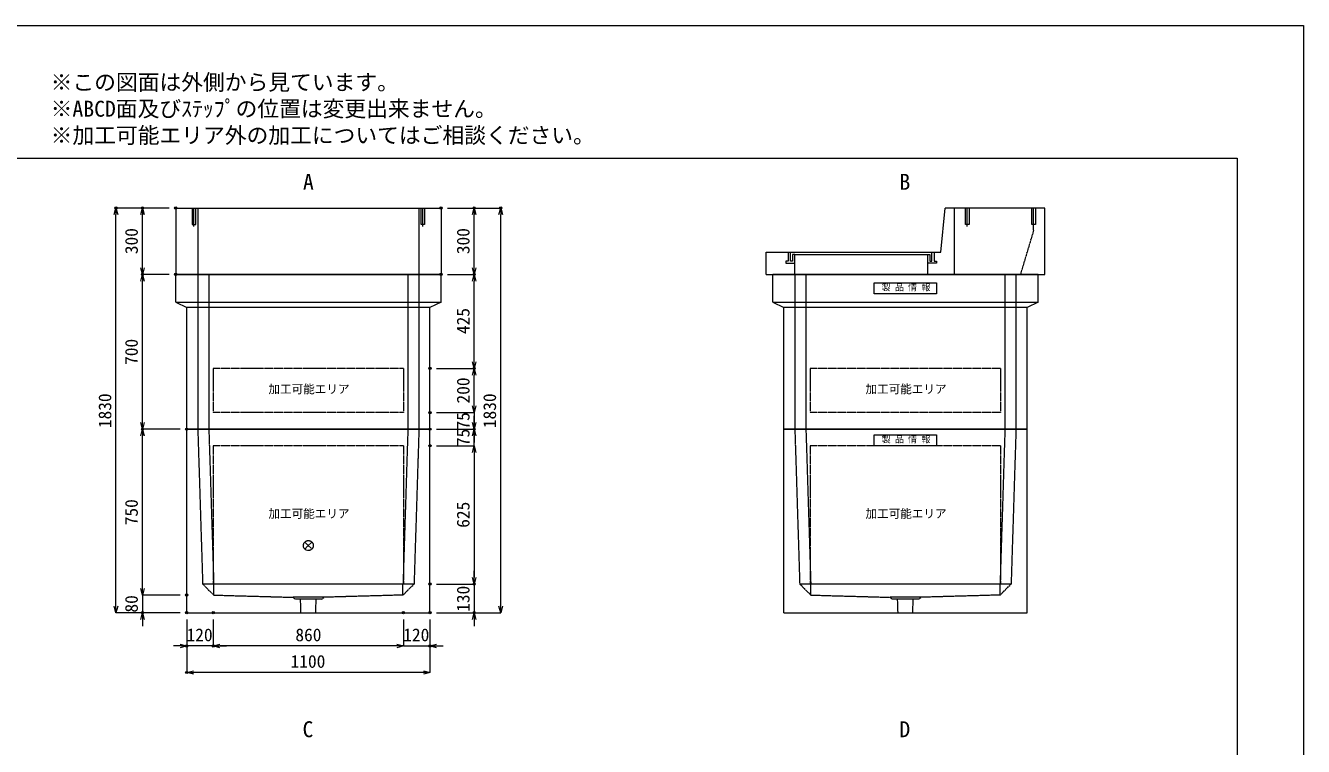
# Model space of a CAD drawing. Units: millimetres, scale not verified. Extents: x -4455 to 4455, y -3150 to 3150.
# Drawn here: x -1324 to 4455, y -109 to 3150 of the extents above; entities that cross this region are included whole.
import ezdxf
from ezdxf.enums import TextEntityAlignment as Align

# ---------------------------------------------------------------- set-up
doc = ezdxf.new("R2010")
doc.units = ezdxf.units.MM
doc.header["$LTSCALE"] = 20
doc.header["$PDMODE"] = 32
doc.header["$PDSIZE"] = 10
doc.linetypes.add('LONG_DASHED1', pattern=[7, 6, -1])
doc.linetypes.add('LONG_DOUBLE_CHAIN', pattern=[21.8, 18, -1, 0.6, -0.6, 0.6, -1])
for name, color, linetype, lineweight in [('0-0_D-TTL', 7, 'Continuous', 9), ('0-1_Defpoints', 7, 'Continuous', 9), ('0-3_D-TTL-TXT', 7, 'Continuous', 9), ('0-4_D-STR-TXT', 7, 'Continuous', 9), ('0-5_D-STR-DIM', 3, 'Continuous', 9), ('0-6_0', 7, 'Continuous', 9), ('0-7_D-STR', 7, 'Continuous', 9), ('0-9_D-STR-STR4', 134, 'LONG_DASHED1', 9), ('0-A_D-STR-STR2', 1, 'LONG_DASHED1', 9), ('0-B_D-STR-STR1', 7, 'LONG_DASHED1', 9), ('0-C_D-STR-STR5', 1, 'LONG_DOUBLE_CHAIN', 9)]:
    doc.layers.add(name, color=color, linetype=linetype, lineweight=lineweight)
doc.styles.add('ＭＳ ゴシック', font='')
doc.styles.get('ＭＳ ゴシック').set_extended_font_data('MS Gothic')

# ---------------------------------------------------------------- blocks, each defined once
blk = doc.blocks.new('A$C4DE05FD1')
at = {"layer": '0-0_D-TTL', "color": 134}
for p, q in [((4000, 76000), (114800, 76000)), ((114800, 76000), (114800, 4000))]:
    blk.add_line(p, q, dxfattribs=at)
at = {"layer": '0-1_Defpoints', "color": 134}
for p, q in [((0, 84000), (118800, 84000)), ((118800, 84000), (118800, 0))]:
    blk.add_line(p, q, dxfattribs=at)
at = {"layer": '0-3_D-TTL-TXT', "style": 'ＭＳ ゴシック'}
for s, p in [('※この図面は外側から見ています。', (43260.9, 79815.7)), ('※ABCD面及びｽﾃｯﾌﾟの位置は変更出来ません。', (43260.9, 78215.7)), ('※加工可能エリア外の加工についてはご相談ください。', (43260.9, 76615.7))]:
    blk.add_text(s, height=962.2, dxfattribs=at).set_placement(p, align=Align.BOTTOM_LEFT)
blk = doc.blocks.new('_Open30')
at = {"layer": '0-6_0'}
blk.add_line((0, 0), (-20, 0), dxfattribs=at)
blk.add_lwpolyline([(-20, 5.36), (0, 0), (-20, -5.36)], dxfattribs=at)
blk = doc.blocks.new('A$C31CA379A')
at = {"layer": '0-4_D-STR-TXT', "style": 'ＭＳ ゴシック'}
for s, p in [('A', (-325.9, -2190.5)), ('B', (35638.6, -2190.5)), ('C', (-351.4, -35190.5)), ('D', (35638.6, -35190.5))]:
    blk.add_text(s, height=962.2, dxfattribs=at).set_placement(p, align=Align.BOTTOM_LEFT)
blk = doc.blocks.new('A$C737D46CD')
at = {"layer": '0-B_D-STR-STR1', "linetype": 'Continuous'}
blk.add_lwpolyline([(-2820, 0), (2820, 0), (2820, -1000), (-2820, -1000)], close=True, dxfattribs=at)
at = {"layer": '0-B_D-STR-STR1', "style": 'ＭＳ ゴシック'}
blk.add_text('製 品 情 報', height=577.3, dxfattribs=at).set_placement((-2149.6, -882.5), align=Align.BOTTOM_LEFT)
blk = doc.blocks.new('A$C531455C1')
at = {"layer": '0-7_D-STR'}
for p, q in [((-11000, 0), (11000, 0)), ((-11000, -16600), (-11000, 0)), ((11000, -16600), (11000, 0)), ((-11000, -16600), (11000, -16600))]:
    blk.add_line(p, q, dxfattribs=at)
at = {"layer": '0-7_D-STR', "linetype": 'LONG_DASHED1'}
for p, q in [((-10000, 0), (-9560, -14000)), ((-9000, 0), (-8560, -14000)), ((9000, 0), (8560, -14000)), ((10000, 0), (9560, -14000)), ((-8560, -15000), (-9560, -14000)), ((9560, -14000), (-9560, -14000)), ((-8560, -15000), (-8560, -14000)), ((-8560, -15000), (-1400, -15200)), ((8560, -15000), (1400, -15200)), ((8560, -15000), (9560, -14000)), ((8560, -15000), (8560, -14000)), ((-1200, -15380), (-1400, -15200)), ((1400, -15200), (-1400, -15200)), ((1200, -15380), (-1200, -15380)), ((-666, -16600), (-705, -15380)), ((666, -16600), (705, -15380)), ((1200, -15380), (1400, -15200))]:
    blk.add_line(p, q, dxfattribs=at)
at = {"layer": '0-C_D-STR-STR5'}
for p, q in [((8600, -1500), (8600, -14000)), ((8600, -14000), (-8600, -14000))]:
    blk.add_line(p, q, dxfattribs=at)
blk.add_lwpolyline([(8600, -1500), (-8600, -1500), (-8600, -14000)], dxfattribs=at)
at = {"layer": '0-B_D-STR-STR1'}
blk.add_blockref('A$C737D46CD', (0, -500), dxfattribs=at)
blk = doc.blocks.new('A$C0CCB55A0')
at = {"layer": '0-7_D-STR'}
for p, q in [((-12000, 6000), (12000, 6000)), ((-12000, 6000), (-12000, 0)), ((12000, 6000), (12000, 0)), ((-12000, 0), (12000, 0))]:
    blk.add_line(p, q, dxfattribs=at)
at = {"layer": '0-7_D-STR', "linetype": 'LONG_DASHED1'}
for p, q in [((-10000, 6000), (-10000, 0)), ((10000, 6000), (10000, 0))]:
    blk.add_line(p, q, dxfattribs=at)
at = {"layer": '0-A_D-STR-STR2'}
for p, q in [((-10350, 4340), (-10350, 6000)), ((10350, 4340), (10350, 6000))]:
    blk.add_line(p, q, dxfattribs=at)
for points in [[(-10510, 6000), (-10510, 4500), (-10190, 4500), (-10190, 6000)], [(10510, 6000), (10510, 4500), (10190, 4500), (10190, 6000)]]:
    blk.add_lwpolyline(points, dxfattribs=at)
blk = doc.blocks.new('A$C722F0569')
at = {"layer": '0-7_D-STR'}
for p, q in [((3200, 2000), (3600, 6000)), ((12600, 6000), (3600, 6000)), ((12600, 0), (12600, 6000)), ((-12600, 2000), (3200, 2000)), ((-12600, 0), (-12600, 2000)), ((-12600, 0), (12600, 0))]:
    blk.add_line(p, q, dxfattribs=at)
at = {"layer": '0-7_D-STR', "linetype": 'LONG_DASHED1'}
for p, q in [((4400, 6000), (4400, 0)), ((11600, 4000), (11600, 6000)), ((11600, 4000), (10400, 0)), ((-10000, 0), (-10000, 1800)), ((2000, 1800), (2000, 0))]:
    blk.add_line(p, q, dxfattribs=at)
at = {"layer": '0-9_D-STR-STR4'}
for points in [[(-10600, 2000), (-10600, 1200), (-10800, 1200), (-10800, 1000), (-10000, 1000)], [(-10000, 1800), (-10200, 1800), (-10200, 1200), (-10400, 1200), (-10400, 2000)], [(-10000, 1800), (2000, 1800), (2200, 1800)], [(2600, 2000), (2600, 1200), (2800, 1200), (2800, 1000), (2000, 1000)], [(2200, 1800), (2200, 1200), (2400, 1200), (2400, 2000)]]:
    blk.add_lwpolyline(points, dxfattribs=at)
at = {"layer": '0-A_D-STR-STR2'}
for p, q in [((5595.6, 4340), (5595.6, 6000)), ((11600, 4340), (11600, 6000))]:
    blk.add_line(p, q, dxfattribs=at)
for points in [[(5755.6, 6000), (5755.6, 4500), (5435.6, 4500), (5435.6, 6000)], [(11760, 6000), (11760, 4500), (11440, 4500), (11440, 6000)]]:
    blk.add_lwpolyline(points, dxfattribs=at)
blk = doc.blocks.new('A$C43537a1f')
at = {"layer": '0-7_D-STR'}
for p, q in [((12000, 14000), (-12000, 14000)), ((-12000, 11500), (-12000, 14000)), ((12000, 11500), (12000, 14000)), ((-12000, 11500), (-11000, 11000)), ((-12000, 11500), (12000, 11500)), ((-11000, 0), (-11000, 11000)), ((11000, 11000), (-11000, 11000)), ((12000, 11500), (11000, 11000)), ((11000, 0), (11000, 11000)), ((11000, 0), (-11000, 0))]:
    blk.add_line(p, q, dxfattribs=at)
at = {"layer": '0-7_D-STR', "linetype": 'LONG_DASHED1'}
for p, q in [((-10000, 14000), (-10000, 0)), ((-9000, 14000), (-9000, 0)), ((9000, 14000), (9000, 0)), ((10000, 14000), (10000, 0))]:
    blk.add_line(p, q, dxfattribs=at)
at = {"layer": '0-C_D-STR-STR5'}
for p, q in [((8600, 5500), (8600, 1500)), ((8600, 1500), (-8600, 1500))]:
    blk.add_line(p, q, dxfattribs=at)
blk.add_lwpolyline([(8600, 5500), (-8600, 5500), (-8600, 1500)], dxfattribs=at)
blk = doc.blocks.new('A$C82063184')
at = {"layer": '0-7_D-STR'}
for p, q in [((12000, 14000), (-12000, 14000)), ((-12000, 11500), (-12000, 14000)), ((12000, 11500), (12000, 14000)), ((-12000, 11500), (-11000, 11000)), ((-12000, 11500), (12000, 11500)), ((-11000, 0), (-11000, 11000)), ((11000, 11000), (-11000, 11000)), ((12000, 11500), (11000, 11000)), ((11000, 0), (11000, 11000)), ((11000, 0), (-11000, 0))]:
    blk.add_line(p, q, dxfattribs=at)
at = {"layer": '0-7_D-STR', "linetype": 'LONG_DASHED1'}
for p, q in [((-10000, 14000), (-10000, 0)), ((-9000, 14000), (-9000, 0)), ((9000, 14000), (9000, 0)), ((10000, 14000), (10000, 0))]:
    blk.add_line(p, q, dxfattribs=at)
at = {"layer": '0-C_D-STR-STR5'}
for p, q in [((8600, 5500), (8600, 1500)), ((8600, 1500), (-8600, 1500))]:
    blk.add_line(p, q, dxfattribs=at)
blk.add_lwpolyline([(8600, 5500), (-8600, 5500), (-8600, 1529)], dxfattribs=at)
at = {"layer": '0-B_D-STR-STR1'}
blk.add_blockref('A$C737D46CD', (0, 13250), dxfattribs=at)
blk = doc.blocks.new('A$C7CE826D1')
at = {"layer": '0-7_D-STR'}
for p, q in [((-11000, 0), (11000, 0)), ((-11000, -16600), (-11000, 0)), ((11000, -16600), (11000, 0)), ((-11000, -16600), (11000, -16600))]:
    blk.add_line(p, q, dxfattribs=at)
at = {"layer": '0-7_D-STR', "linetype": 'LONG_DASHED1'}
for p, q in [((-10000, 0), (-9560, -14000)), ((-9000, 0), (-8560, -14000)), ((9000, 0), (8560, -14000)), ((10000, 0), (9560, -14000)), ((-8560, -15000), (-9560, -14000)), ((9560, -14000), (-9560, -14000)), ((-8560, -15000), (-8560, -14000)), ((-8560, -15000), (-1400, -15200)), ((8560, -15000), (1400, -15200)), ((8560, -15000), (9560, -14000)), ((8560, -15000), (8560, -14000)), ((-1200, -15380), (-1400, -15200)), ((1400, -15200), (-1400, -15200)), ((1200, -15380), (-1200, -15380)), ((-666, -16600), (-705, -15380)), ((666, -16600), (705, -15380)), ((1200, -15380), (1400, -15200))]:
    blk.add_line(p, q, dxfattribs=at)
at = {"layer": '0-C_D-STR-STR5'}
for p, q in [((8600, -1500), (-8600, -1500)), ((-8600, -1500), (-8600, -14000)), ((8600, -1500), (8600, -14000)), ((8600, -14000), (-8600, -14000))]:
    blk.add_line(p, q, dxfattribs=at)
blk = doc.blocks.new('A$C1C640AAB')
at = {"layer": '0-C_D-STR-STR5'}
for p, q in [((-318.2, -318.2), (318.2, 318.2)), ((-318.2, 318.2), (318.2, -318.2))]:
    blk.add_line(p, q, dxfattribs=at)
blk.add_circle((0, 0), 450, dxfattribs=at)
blk = doc.blocks.new('A$Cc8208e51')
at = {"layer": '0-7_D-STR'}
blk.add_blockref('A$C7CE826D1', (0, 0), dxfattribs=at)
at = {"layer": '0-C_D-STR-STR5'}
blk.add_blockref('A$C1C640AAB', (0, -10520), dxfattribs=at)

msp = doc.modelspace()

# ---------------------------------------------------------------- linework, layer by layer
at = {"layer": '0-1_Defpoints'}
for p in [(-915, 2325), (-795, 2325), (-645, 2325), (555, 2325), (705, 2325), (825, 2325), (-795, 2025), (-645, 2025), (555, 2025), (555, 2025), (705, 2025), (505, 1600), (705, 1600), (505, 1400), (-795, 1325), (-595, 1325), (505, 1325), (505, 1325), (705, 1325), (705, 1325), (505, 1250), (-595, 575), (505, 625), (705, 625), (-795, 495), (-595, 495), (-595, 495), (-475, 495), (385, 495), (505, 495), (505, 495), (705, 495), (-595, 345), (-475, 345), (505, 345), (-595, 225)]:
    msp.add_point(p, dxfattribs=at)
at = {"layer": '0-5_D-STR-DIM'}
for p, q in [((-675, 2325), (-915, 2325)), ((-675, 2325), (-795, 2325)), ((585, 2325), (705, 2325)), ((585, 2325), (825, 2325)), ((-915, 525), (-915, 2295)), ((-795, 2055), (-795, 2295)), ((705, 2055), (705, 2295)), ((825, 525), (825, 2295)), ((-675, 2025), (-795, 2025)), ((-675, 2025), (-795, 2025)), ((585, 2025), (705, 2025)), ((585, 2025), (705, 2025)), ((-795, 1355), (-795, 1995)), ((705, 1630), (705, 1995)), ((535, 1600), (705, 1600)), ((535, 1600), (705, 1600)), ((705, 1430), (705, 1570)), ((705, 1430), (705, 1460)), ((535, 1400), (705, 1400)), ((535, 1400), (705, 1400)), ((705, 1400), (705, 1325)), ((705, 1355), (705, 1385)), ((-625, 1325), (-795, 1325)), ((-625, 1325), (-795, 1325)), ((-795, 605), (-795, 1295)), ((535, 1325), (705, 1325)), ((535, 1325), (705, 1325)), ((705, 1250), (705, 1325)), ((705, 1295), (705, 1265)), ((535, 1250), (705, 1250)), ((535, 1250), (705, 1250)), ((705, 1220), (705, 1190)), ((705, 1220), (705, 655)), ((705, 655), (705, 685)), ((-795, 605), (-795, 635)), ((535, 625), (705, 625)), ((535, 625), (705, 625)), ((705, 625), (705, 495)), ((-625, 575), (-795, 575)), ((-625, 575), (-795, 575)), ((-795, 575), (-795, 495)), ((-625, 495), (-915, 495)), ((-625, 495), (-795, 495)), ((-795, 465), (-795, 435)), ((-595, 465), (-595, 225)), ((-595, 465), (-595, 345)), ((-475, 465), (-475, 345)), ((-475, 465), (-475, 345)), ((385, 465), (385, 345)), ((385, 465), (385, 345)), ((505, 465), (505, 345)), ((505, 465), (505, 225)), ((535, 495), (825, 495)), ((535, 495), (705, 495)), ((705, 465), (705, 435)), ((-625, 345), (-655, 345)), ((-475, 345), (-595, 345)), ((355, 345), (-445, 345)), ((-445, 345), (-415, 345)), ((355, 345), (325, 345)), ((385, 345), (505, 345)), ((535, 345), (565, 345)), ((475, 225), (-565, 225))]:
    msp.add_line(p, q, dxfattribs=at)

# ---------------------------------------------------------------- block references
at = {"layer": '0-0_D-TTL', "xscale": 0.075, "yscale": 0.075}
msp.add_blockref('A$C4DE05FD1', (-4455, -3150), dxfattribs=at)
at = {"layer": '0-4_D-STR-TXT', "xscale": 0.075, "yscale": 0.075}
msp.add_blockref('A$C31CA379A', (-45, 2550), dxfattribs=at)
at = {"layer": '0-5_D-STR-DIM', "xscale": 1.5, "yscale": 1.5}
for p, rotation in [((-915, 2325), 90), ((-795, 2325), 90), ((705, 2325), 90), ((825, 2325), 90), ((-795, 2025), 270), ((-795, 2025), 90), ((705, 2025), 270), ((705, 2025), 90), ((705, 1600), 270), ((705, 1600), 90), ((705, 1400), 270), ((705, 1400), 270), ((-795, 1325), 270), ((705, 1325), 270), ((-795, 1325), 90), ((705, 1325), 90), ((705, 1250), 90), ((705, 1250), 90), ((705, 625), 270), ((705, 625), 270), ((-795, 575), 270), ((-795, 575), 270), ((-915, 495), 270), ((825, 495), 270), ((-795, 495), 90), ((705, 495), 90), ((-475, 345), 180), ((-475, 345), 180), ((505, 345), 180), ((-595, 225), 180)]:
    msp.add_blockref('_Open30', p, dxfattribs=dict(at, rotation=rotation))
for p in [(-595, 345), (385, 345), (385, 345), (505, 225)]:
    msp.add_blockref('_Open30', p, dxfattribs=at)
at = {"layer": '0-7_D-STR', "xscale": 0.05, "yscale": 0.05}
for name, p in [('A$C0CCB55A0', (-45, 2025)), ('A$C722F0569', (2655, 2025)), ('A$C43537a1f', (-45, 1325)), ('A$C82063184', (2655, 1325)), ('A$Cc8208e51', (-45, 1325)), ('A$C531455C1', (2655, 1325))]:
    msp.add_blockref(name, p, dxfattribs=at)

# ---------------------------------------------------------------- texts
at = {"layer": '0-5_D-STR-DIM', "style": 'ＭＳ ゴシック'}
for s, p in [('300', (-798.9, 2116.35)), ('300', (701.1, 2116.35)), ('425', (701.1, 1755.08)), ('700', (-798.9, 1615.6)), ('200', (701.1, 1441.2)), ('1830', (-918.9, 1329.72)), ('1830', (821.1, 1329.72)), ('75', (701.1, 1323.38)), ('75', (701.1, 1248.38)), ('750', (-798.9, 890.6)), ('625', (701.1, 879.18)), ('130', (701.1, 499.22)), ('80', (-798.9, 495.85))]:
    msp.add_text(s, height=57.77, rotation=90, dxfattribs=at).set_placement(p, align=Align.BOTTOM_LEFT)
for s, p in [('120', (-595.78, 348.9)), ('860', (-103.65, 348.9)), ('120', (384.22, 348.9)), ('1100', (-125.28, 228.9))]:
    msp.add_text(s, height=57.77, dxfattribs=at).set_placement(p, align=Align.BOTTOM_LEFT)
at = {"layer": '0-C_D-STR-STR5', "style": 'ＭＳ ゴシック'}
for p in [(-225.48, 1475.47), (2474.52, 1475.47), (-225.48, 912.25), (2474.52, 912.25)]:
    msp.add_text('加工可能エリア', height=38.42, dxfattribs=at).set_placement(p, align=Align.BOTTOM_LEFT)

doc.saveas('drawing.dxf')
